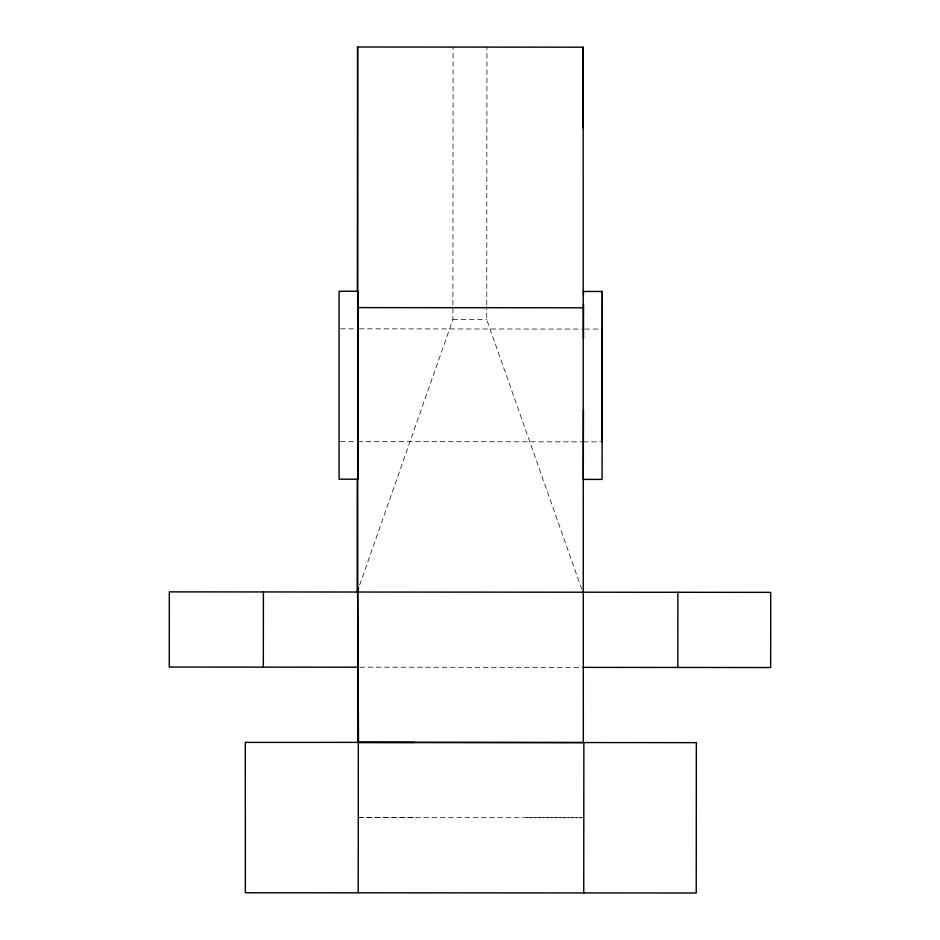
<?xml version="1.0" encoding="UTF-8"?>
<svg xmlns="http://www.w3.org/2000/svg" width="940" height="940" viewBox="0 0 940 940"><rect width="100%" height="100%" fill="white"/><g stroke="black" fill="none" stroke-linecap="round" stroke-linejoin="round"><path stroke-width="0.7" stroke-dasharray="4.7 3.53" d="M359.597 585.103L452.892 319.588L452.904 306.405M452.904 304.936L453.115 47.082M581.813 589.439L486.72 319.612L486.732 306.428M486.732 304.971L486.944 47.106M359.303 817.589L414.481 817.6M584.868 329.094L600.778 329.071M583.329 441.859L600.66 441.835M358.011 817.6L583.54 817.73M340.538 328.836L357.917 328.836M340.538 441.6L356.413 441.6M527.07 817.706L582.248 817.73M452.892 319.588L486.72 319.612M359.386 328.836L581.954 329.094M357.858 441.6L581.86 441.859M359.903 667.2L581.296 667.377"/><path stroke-width="1.41" d="M263.341 667.118L263.4 591.942M357.259 479.012L357.165 592.024L358.622 587.876M357.412 291.565L357.611 47L583.141 47.188L583.329 742.553M358.211 892.73L358.328 742.377L245.305 742.4L245.34 892.753L696.235 893L696.352 742.647L357.799 742.377L357.611 47M583.07 127.734L583.141 47.188M583.505 338.447L583.505 320.481M583.74 892.906L583.857 742.553M602.082 361.136L602.105 441.835L602.164 425.327M602.246 409.77L602.27 291.482L583.458 291.459L583.481 294.666M677.881 592.282L677.822 667.459L676.6 667.459M583.446 409.758L583.27 478.331M602.117 370.865L602.117 338.471M602.211 400.041L602.058 479.423L583.258 479.4M602.188 336.626L602.223 329.071L602.258 345.579L602.27 291.482M357.365 592.024L169.329 591.871L169.27 667.048L358.434 667.2M414.54 742.436L358.07 742.424L583.587 742.553M358.046 307.603L583.576 307.791M357.776 592.024L770.73 592.365L770.671 667.529L582.741 667.377M357.623 592.024L358.516 742.389M583.505 304.055L583.505 318.989M357.952 291.247L339.093 291.247L339.093 479.189L357.952 479.189L357.952 291.247"/></g></svg>
